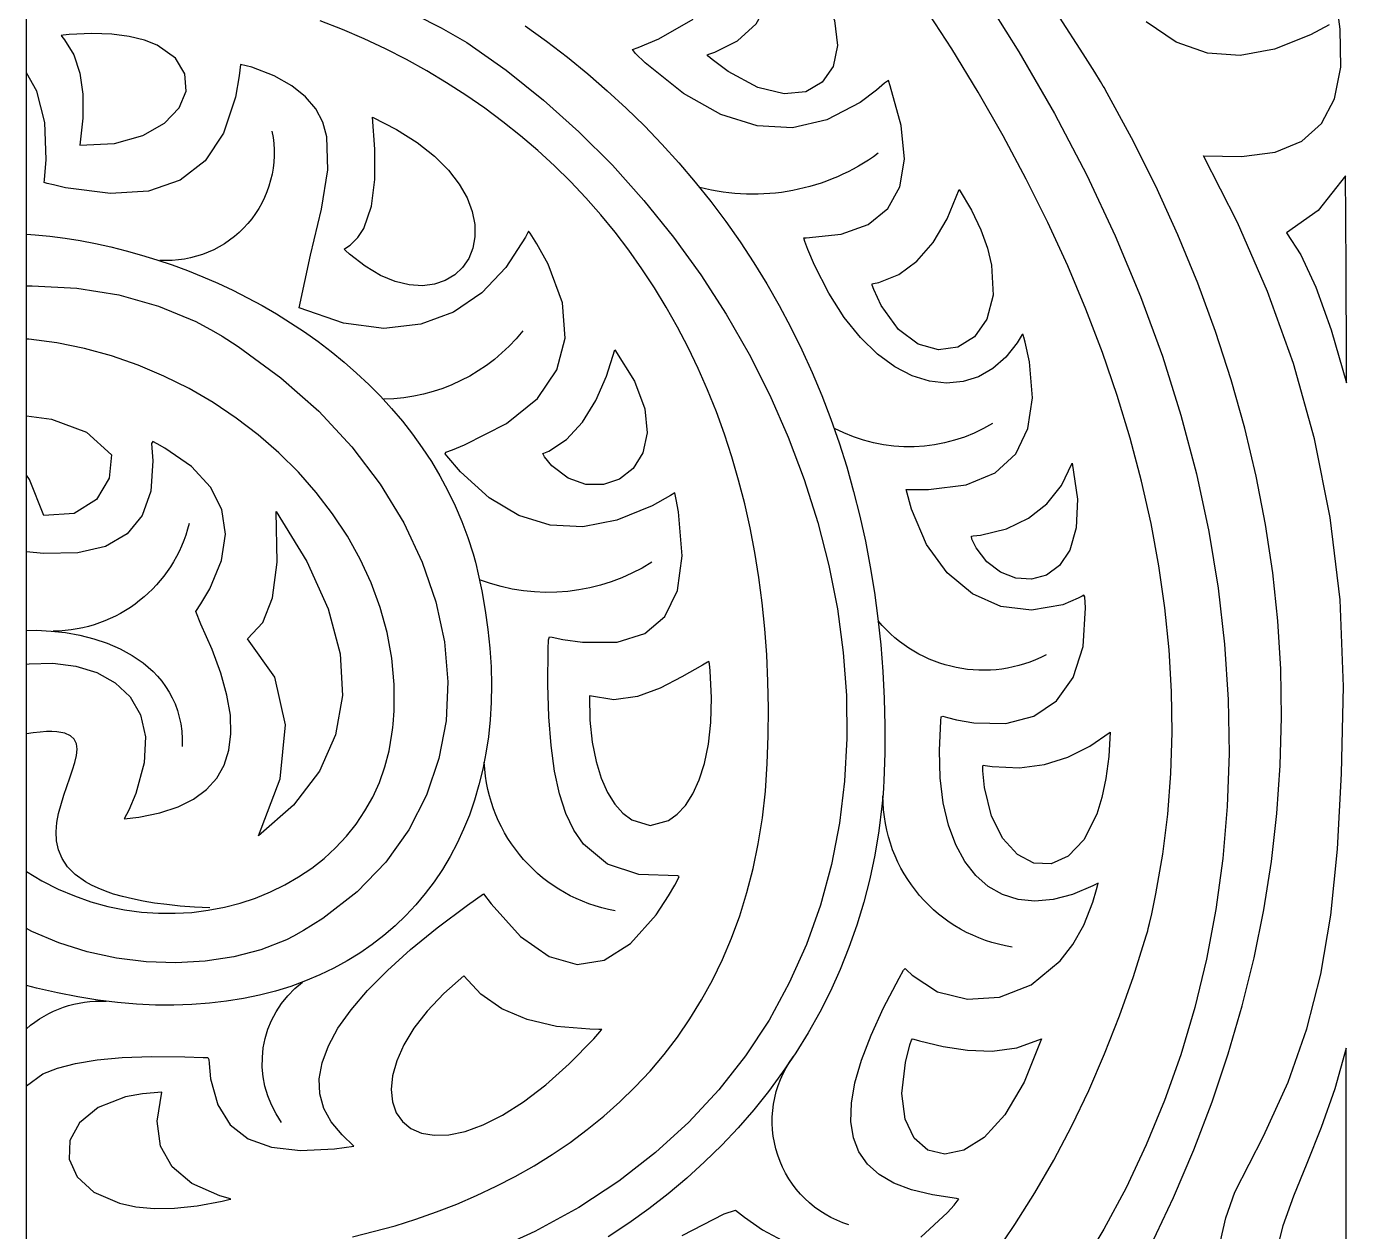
# Model space of a CAD drawing. Header units: inches. Extents: x 249 to 1192, y -18 to 440.
# Drawn here: x 634.7993 to 635.26, y 181.5949 to 182.0154 of the extents above; entities that cross this region are included whole.
import ezdxf

# ---------------------------------------------------------------- set-up
doc = ezdxf.new("R2010")
doc.units = ezdxf.units.IN
doc.header["$MEASUREMENT"] = 0
doc.layers.add('DINDING', color=6, linetype='Continuous', lineweight=0)
doc.layers.add('KACA', color=141, linetype='Continuous', lineweight=30)
doc.layers.add('KOLOM', color=5, linetype='Continuous')

# ---------------------------------------------------------------- blocks, each defined once
blk = doc.blocks.new('ampak samping')
at = {"layer": 'KACA'}
for points in [[(635.13195, 182.02823), (635.14566, 182.00653), (635.15811, 181.98496), (635.1693, 181.96354), (635.17928, 181.94229), (635.18807, 181.92122), (635.19569, 181.90036), (635.20219, 181.87973), (635.20758, 181.85934), (635.21189, 181.83921), (635.21516, 181.81936), (635.2174, 181.79982), (635.21866, 181.78059), (635.21896, 181.7617), (635.21832, 181.74318), (635.21678, 181.72503), (635.21436, 181.70727), (635.21109, 181.68994), (635.207, 181.67303), (635.20212, 181.65658), (635.19648, 181.6406), (635.1901, 181.62512), (635.18302, 181.61014), (635.17526, 181.5957), (635.16685, 181.5818)], [(635.13195, 182.02823), (635.14566, 182.00653), (635.15811, 181.98496), (635.1693, 181.96354), (635.17928, 181.94229), (635.18807, 181.92122), (635.19569, 181.90036), (635.20219, 181.87973), (635.20758, 181.85934), (635.21189, 181.83921), (635.21516, 181.81936), (635.2174, 181.79982), (635.21866, 181.78059), (635.21896, 181.7617), (635.21832, 181.74318), (635.21678, 181.72503), (635.21436, 181.70727), (635.21109, 181.68994), (635.207, 181.67303), (635.20212, 181.65658), (635.19648, 181.6406), (635.1901, 181.62512), (635.18302, 181.61014), (635.17526, 181.5957), (635.16685, 181.5818)], [(635.19172, 181.59004), (635.19956, 181.60675), (635.20666, 181.62348), (635.21302, 181.64021), (635.21864, 181.65695), (635.22353, 181.67369), (635.22767, 181.69045), (635.23107, 181.70721), (635.23374, 181.72398), (635.23566, 181.74076), (635.23685, 181.75755), (635.23729, 181.77434), (635.237, 181.79115), (635.23596, 181.80796), (635.23419, 181.82478), (635.23168, 181.8416), (635.22843, 181.85844), (635.22443, 181.87528), (635.2197, 181.89213), (635.21423, 181.90899), (635.20802, 181.92585), (635.20107, 181.94273), (635.19338, 181.95961), (635.18495, 181.9765), (635.17579, 181.99339), (635.17549, 181.99392), (635.17509, 181.99458), (635.17409, 181.9962), (635.17209, 181.99943), (635.16805, 182.00585), (635.15984, 182.01862)], [(635.19172, 181.59004), (635.19956, 181.60675), (635.20666, 181.62348), (635.21302, 181.64021), (635.21864, 181.65695), (635.22353, 181.67369), (635.22767, 181.69045), (635.23107, 181.70721), (635.23374, 181.72398), (635.23566, 181.74076), (635.23685, 181.75755), (635.23729, 181.77434), (635.237, 181.79115), (635.23596, 181.80796), (635.23419, 181.82478), (635.23168, 181.8416), (635.22843, 181.85844), (635.22443, 181.87528), (635.2197, 181.89213), (635.21423, 181.90899), (635.20802, 181.92585), (635.20107, 181.94273), (635.19338, 181.95961), (635.18495, 181.9765), (635.17579, 181.99339), (635.17549, 181.99392), (635.17509, 181.99458), (635.17409, 181.9962), (635.17209, 181.99943), (635.16805, 182.00585), (635.15984, 182.01862)], [(635.21595, 181.59152), (635.21779, 181.59973), (635.22103, 181.60865), (635.23098, 181.62816), (635.23954, 181.64709), (635.24612, 181.66564), (635.25101, 181.68474), (635.25447, 181.70533), (635.25677, 181.72834), (635.25819, 181.75473), (635.25892, 181.78512), (635.25771, 181.8153), (635.25427, 181.84407), (635.24877, 181.87153), (635.24141, 181.89777), (635.23239, 181.9229), (635.22188, 181.94703), (635.21008, 181.97024), (635.22336, 181.97003), (635.23504, 181.9715), (635.24434, 181.97535), (635.25126, 181.98156), (635.25581, 181.99016), (635.25798, 182.00113), (635.25778, 182.01447), (635.25723, 182.01793)], [(635.25391, 182.01593), (635.24738, 182.01243), (635.23483, 182.00745), (635.22288, 182.00528), (635.21147, 182.00606), (635.20053, 182.00992), (635.19, 182.017)], [(635.21595, 181.59152), (635.21779, 181.59973), (635.22103, 181.60865), (635.23098, 181.62816), (635.23954, 181.64709), (635.24612, 181.66564), (635.25101, 181.68474), (635.25447, 181.70533), (635.25677, 181.72834), (635.25819, 181.75473), (635.25892, 181.78512), (635.25771, 181.8153), (635.25427, 181.84407), (635.24877, 181.87153), (635.24141, 181.89777), (635.23239, 181.9229), (635.22188, 181.94703), (635.21008, 181.97024), (635.22336, 181.97003), (635.23504, 181.9715), (635.24434, 181.97535), (635.25126, 181.98156), (635.25581, 181.99016), (635.25798, 182.00113), (635.25778, 182.01447), (635.25723, 182.01793)], [(635.25391, 182.01593), (635.24738, 182.01243), (635.23483, 182.00745), (635.22288, 182.00528), (635.21147, 182.00606), (635.20053, 182.00992), (635.19, 182.017)], [(635.13698, 181.58669), (635.14423, 181.59732), (635.15117, 181.60837), (635.15778, 181.61986), (635.16406, 181.63179), (635.16999, 181.64415), (635.17556, 181.65696), (635.18077, 181.67022), (635.18561, 181.68392), (635.19006, 181.69807), (635.19057, 181.69981), (635.19078, 181.70067), (635.19118, 181.70238), (635.19197, 181.7058), (635.19341, 181.71269), (635.19581, 181.72656), (635.19755, 181.74058), (635.19863, 181.75473), (635.19907, 181.769), (635.19887, 181.78339), (635.19804, 181.79789), (635.19657, 181.81248), (635.19447, 181.82717), (635.19175, 181.84194), (635.18842, 181.85678), (635.18447, 181.87169), (635.17992, 181.88666), (635.17476, 181.90168), (635.169, 181.91674), (635.16266, 181.93184), (635.15572, 181.94696), (635.1482, 181.9621), (635.14011, 181.97725), (635.13144, 181.9924), (635.1222, 182.00755), (635.1124, 182.02268)], [(635.13698, 181.58669), (635.14423, 181.59732), (635.15117, 181.60837), (635.15778, 181.61986), (635.16406, 181.63179), (635.16999, 181.64415), (635.17556, 181.65696), (635.18077, 181.67022), (635.18561, 181.68392), (635.19006, 181.69807), (635.19057, 181.69981), (635.19078, 181.70067), (635.19118, 181.70238), (635.19197, 181.7058), (635.19341, 181.71269), (635.19581, 181.72656), (635.19755, 181.74058), (635.19863, 181.75473), (635.19907, 181.769), (635.19887, 181.78339), (635.19804, 181.79789), (635.19657, 181.81248), (635.19447, 181.82717), (635.19175, 181.84194), (635.18842, 181.85678), (635.18447, 181.87169), (635.17992, 181.88666), (635.17476, 181.90168), (635.169, 181.91674), (635.16266, 181.93184), (635.15572, 181.94696), (635.1482, 181.9621), (635.14011, 181.97725), (635.13144, 181.9924), (635.1222, 182.00755), (635.1124, 182.02268)], [(635.02819, 181.59355), (635.04275, 181.60104), (635.0467, 181.60239), (635.04991, 181.59991), (635.05623, 181.5955), (635.06842, 181.58896)], [(635.11144, 181.59299), (635.12076, 181.60155), (635.123, 181.60416), (635.1241, 181.60553), (635.12465, 181.60624), (635.12388, 181.60648), (635.1155, 181.60769), (635.1082, 181.60947), (635.10199, 181.61183), (635.09685, 181.61481), (635.09279, 181.61842), (635.0898, 181.62269), (635.08788, 181.62763), (635.08701, 181.63329), (635.0872, 181.63967), (635.08845, 181.6468), (635.09074, 181.65471), (635.09407, 181.66342), (635.09845, 181.67295), (635.10386, 181.68333), (635.10537, 181.68606), (635.10601, 181.68667), (635.10646, 181.68618), (635.10835, 181.68431), (635.11727, 181.67861), (635.12773, 181.67596), (635.1389, 181.67667), (635.14993, 181.68102), (635.15999, 181.68932), (635.1644, 181.69504), (635.16825, 181.70186), (635.17144, 181.70981), (635.17276, 181.71422), (635.17331, 181.7165), (635.17147, 181.71555), (635.16436, 181.71255), (635.15761, 181.71078), (635.15125, 181.7102), (635.14533, 181.71078), (635.13989, 181.71248), (635.13495, 181.71528), (635.13057, 181.71913), (635.12677, 181.72402), (635.1236, 181.7299), (635.12108, 181.73675), (635.11927, 181.74452), (635.1182, 181.7532), (635.1179, 181.76274), (635.11842, 181.77312), (635.11854, 181.77447), (635.11911, 181.77479), (635.1207, 181.77431), (635.12384, 181.77349), (635.12991, 181.77236), (635.14111, 181.77218), (635.1508, 181.77477), (635.15871, 181.78012), (635.16454, 181.78822), (635.16801, 181.79904), (635.16883, 181.81259), (635.16859, 181.8164), (635.16834, 181.81701), (635.16767, 181.81664), (635.16633, 181.81592), (635.16092, 181.81363), (635.15002, 181.81168), (635.13938, 181.81303), (635.12944, 181.81747), (635.12063, 181.82475), (635.11338, 181.83464), (635.10811, 181.84691), (635.10636, 181.85387), (635.11405, 181.85377), (635.12729, 181.85543), (635.1374, 181.85966), (635.14453, 181.86628), (635.14879, 181.87506), (635.15033, 181.88582), (635.14928, 181.89834), (635.14782, 181.90519), (635.14736, 181.90697), (635.14711, 181.90786), (635.14678, 181.90791), (635.14505, 181.905), (635.14109, 181.89996), (635.13656, 181.89601), (635.13155, 181.89318), (635.12614, 181.89148), (635.12042, 181.89096), (635.11448, 181.89163), (635.10842, 181.89352), (635.10232, 181.89667), (635.09626, 181.90109), (635.09035, 181.90682), (635.08466, 181.91387), (635.07928, 181.92229), (635.07432, 181.93209), (635.07201, 181.93752), (635.07091, 181.94037), (635.07055, 181.94164), (635.0714, 181.94165), (635.08358, 181.94295), (635.0931, 181.94633), (635.09995, 181.95181), (635.10415, 181.95938), (635.10568, 181.96904), (635.10455, 181.98079), (635.10076, 181.99464), (635.1001, 181.99651), (635.09879, 181.99561), (635.09597, 181.99315), (635.09027, 181.98886), (635.07862, 181.98279), (635.06662, 181.98007), (635.05429, 181.98071), (635.04162, 181.98469), (635.02861, 181.99202), (635.01526, 182.00271), (635.01187, 182.0059), (635.01084, 182.00739), (635.01278, 182.00809), (635.02003, 182.01108), (635.03194, 182.01798)], [(635.02819, 181.59355), (635.04275, 181.60104), (635.0467, 181.60239), (635.04991, 181.59991), (635.05623, 181.5955), (635.06842, 181.58896)], [(635.11144, 181.59299), (635.12076, 181.60155), (635.123, 181.60416), (635.1241, 181.60553), (635.12465, 181.60624), (635.12388, 181.60648), (635.1155, 181.60769), (635.1082, 181.60947), (635.10199, 181.61183), (635.09685, 181.61481), (635.09279, 181.61842), (635.0898, 181.62269), (635.08788, 181.62763), (635.08701, 181.63329), (635.0872, 181.63967), (635.08845, 181.6468), (635.09074, 181.65471), (635.09407, 181.66342), (635.09845, 181.67295), (635.10386, 181.68333), (635.10537, 181.68606), (635.10601, 181.68667), (635.10646, 181.68618), (635.10835, 181.68431), (635.11727, 181.67861), (635.12773, 181.67596), (635.1389, 181.67667), (635.14993, 181.68102), (635.15999, 181.68932), (635.1644, 181.69504), (635.16825, 181.70186), (635.17144, 181.70981), (635.17276, 181.71422), (635.17331, 181.7165), (635.17147, 181.71555), (635.16436, 181.71255), (635.15761, 181.71078), (635.15125, 181.7102), (635.14533, 181.71078), (635.13989, 181.71248), (635.13495, 181.71528), (635.13057, 181.71913), (635.12677, 181.72402), (635.1236, 181.7299), (635.12108, 181.73675), (635.11927, 181.74452), (635.1182, 181.7532), (635.1179, 181.76274), (635.11842, 181.77312), (635.11854, 181.77447), (635.11911, 181.77479), (635.1207, 181.77431), (635.12384, 181.77349), (635.12991, 181.77236), (635.14111, 181.77218), (635.1508, 181.77477), (635.15871, 181.78012), (635.16454, 181.78822), (635.16801, 181.79904), (635.16883, 181.81259), (635.16859, 181.8164), (635.16834, 181.81701), (635.16767, 181.81664), (635.16633, 181.81592), (635.16092, 181.81363), (635.15002, 181.81168), (635.13938, 181.81303), (635.12944, 181.81747), (635.12063, 181.82475), (635.11338, 181.83464), (635.10811, 181.84691), (635.10636, 181.85387), (635.11405, 181.85377), (635.12729, 181.85543), (635.1374, 181.85966), (635.14453, 181.86628), (635.14879, 181.87506), (635.15033, 181.88582), (635.14928, 181.89834), (635.14782, 181.90519), (635.14736, 181.90697), (635.14711, 181.90786), (635.14678, 181.90791), (635.14505, 181.905), (635.14109, 181.89996), (635.13656, 181.89601), (635.13155, 181.89318), (635.12614, 181.89148), (635.12042, 181.89096), (635.11448, 181.89163), (635.10842, 181.89352), (635.10232, 181.89667), (635.09626, 181.90109), (635.09035, 181.90682), (635.08466, 181.91387), (635.07928, 181.92229), (635.07432, 181.93209), (635.07201, 181.93752), (635.07091, 181.94037), (635.07055, 181.94164), (635.0714, 181.94165), (635.08358, 181.94295), (635.0931, 181.94633), (635.09995, 181.95181), (635.10415, 181.95938), (635.10568, 181.96904), (635.10455, 181.98079), (635.10076, 181.99464), (635.1001, 181.99651), (635.09879, 181.99561), (635.09597, 181.99315), (635.09027, 181.98886), (635.07862, 181.98279), (635.06662, 181.98007), (635.05429, 181.98071), (635.04162, 181.98469), (635.02861, 181.99202), (635.01526, 182.00271), (635.01187, 182.0059), (635.01084, 182.00739), (635.01278, 182.00809), (635.02003, 182.01108), (635.03194, 182.01798)], [(634.97337, 182.01564), (634.98086, 182.01022), (634.98813, 182.00463), (634.99518, 181.99888), (635.002, 181.99297), (635.00859, 181.98691), (635.01497, 181.98068), (635.02111, 181.97431), (635.02703, 181.96778), (635.03272, 181.9611), (635.03818, 181.95427), (635.04341, 181.9473), (635.04841, 181.94019), (635.05318, 181.93293), (635.05771, 181.92554), (635.06202, 181.91801), (635.06609, 181.91035), (635.06992, 181.90256), (635.07353, 181.89464), (635.07689, 181.88659), (635.08002, 181.87842), (635.08291, 181.87012), (635.08557, 181.8617), (635.08798, 181.85317), (635.09016, 181.84452), (635.09209, 181.83576), (635.09378, 181.82688), (635.09523, 181.8179), (635.09644, 181.80881), (635.09741, 181.79961), (635.09813, 181.79032), (635.0986, 181.78092), (635.09883, 181.77143), (635.09881, 181.76184), (635.09855, 181.75215), (635.09843, 181.74979), (635.09827, 181.74761), (635.09787, 181.74328), (635.09682, 181.73471), (635.09541, 181.72629), (635.09365, 181.718), (635.09155, 181.70986), (635.08912, 181.70187), (635.08635, 181.69403), (635.08327, 181.68635), (635.07986, 181.67883), (635.07615, 181.67148), (635.07213, 181.6643), (635.06781, 181.6573), (635.0632, 181.65047), (635.05831, 181.64383), (635.05313, 181.63738), (635.04768, 181.63112), (635.04196, 181.62505), (635.03598, 181.61919), (635.02974, 181.61353), (635.02326, 181.60808), (635.01653, 181.60284), (635.00956, 181.59782), (635.00236, 181.59302)], [(634.97337, 182.01564), (634.98086, 182.01022), (634.98813, 182.00463), (634.99518, 181.99888), (635.002, 181.99297), (635.00859, 181.98691), (635.01497, 181.98068), (635.02111, 181.97431), (635.02703, 181.96778), (635.03272, 181.9611), (635.03818, 181.95427), (635.04341, 181.9473), (635.04841, 181.94019), (635.05318, 181.93293), (635.05771, 181.92554), (635.06202, 181.91801), (635.06609, 181.91035), (635.06992, 181.90256), (635.07353, 181.89464), (635.07689, 181.88659), (635.08002, 181.87842), (635.08291, 181.87012), (635.08557, 181.8617), (635.08798, 181.85317), (635.09016, 181.84452), (635.09209, 181.83576), (635.09378, 181.82688), (635.09523, 181.8179), (635.09644, 181.80881), (635.09741, 181.79961), (635.09813, 181.79032), (635.0986, 181.78092), (635.09883, 181.77143), (635.09881, 181.76184), (635.09855, 181.75215), (635.09843, 181.74979), (635.09827, 181.74761), (635.09787, 181.74328), (635.09682, 181.73471), (635.09541, 181.72629), (635.09365, 181.718), (635.09155, 181.70986), (635.08912, 181.70187), (635.08635, 181.69403), (635.08327, 181.68635), (635.07986, 181.67883), (635.07615, 181.67148), (635.07213, 181.6643), (635.06781, 181.6573), (635.0632, 181.65047), (635.05831, 181.64383), (635.05313, 181.63738), (635.04768, 181.63112), (635.04196, 181.62505), (635.03598, 181.61919), (635.02974, 181.61353), (635.02326, 181.60808), (635.01653, 181.60284), (635.00956, 181.59782), (635.00236, 181.59302)], [(634.9264, 182.02389), (634.94405, 182.01496), (634.95306, 182.00979), (634.96672, 182.0001), (634.97974, 181.98969), (634.99211, 181.97862), (635.00381, 181.96693), (635.01481, 181.95468), (635.0251, 181.94191), (635.03466, 181.92867), (635.04346, 181.91502), (635.05149, 181.90101), (635.05873, 181.88668), (635.06515, 181.8721), (635.07074, 181.8573), (635.07547, 181.84234), (635.07933, 181.82727), (635.0823, 181.81214), (635.08436, 181.797), (635.08548, 181.78191), (635.08565, 181.7669), (635.08484, 181.75204), (635.08305, 181.73737), (635.08024, 181.72295), (635.0764, 181.70882), (635.0715, 181.69504), (635.06553, 181.68165), (635.05847, 181.66871), (635.0503, 181.65627), (635.04099, 181.64438), (635.03053, 181.63308), (635.0189, 181.62244), (635.00608, 181.61249), (634.99204, 181.6033), (634.97678, 181.5949), (634.96026, 181.58736)], [(634.9264, 182.02389), (634.94405, 182.01496), (634.95306, 182.00979), (634.96672, 182.0001), (634.97974, 181.98969), (634.99211, 181.97862), (635.00381, 181.96693), (635.01481, 181.95468), (635.0251, 181.94191), (635.03466, 181.92867), (635.04346, 181.91502), (635.05149, 181.90101), (635.05873, 181.88668), (635.06515, 181.8721), (635.07074, 181.8573), (635.07547, 181.84234), (635.07933, 181.82727), (635.0823, 181.81214), (635.08436, 181.797), (635.08548, 181.78191), (635.08565, 181.7669), (635.08484, 181.75204), (635.08305, 181.73737), (635.08024, 181.72295), (635.0764, 181.70882), (635.0715, 181.69504), (635.06553, 181.68165), (635.05847, 181.66871), (635.0503, 181.65627), (635.04099, 181.64438), (635.03053, 181.63308), (635.0189, 181.62244), (635.00608, 181.61249), (634.99204, 181.6033), (634.97678, 181.5949), (634.96026, 181.58736)], [(634.91318, 181.59307), (634.92796, 181.59696), (634.93523, 181.59924), (634.9424, 181.60175), (634.94947, 181.6045), (634.95643, 181.60748), (634.96325, 181.61069), (634.96993, 181.61415), (634.97647, 181.61785), (634.98283, 181.62181), (634.98902, 181.62601), (634.99503, 181.63047), (635.00084, 181.63519), (635.00643, 181.64017), (635.0118, 181.64541), (635.01694, 181.65092), (635.02184, 181.65671), (635.02647, 181.66277), (635.03084, 181.66911), (635.03493, 181.67573), (635.03873, 181.68263), (635.04222, 181.68982), (635.04539, 181.69731), (635.04824, 181.70509), (635.05075, 181.71316), (635.05291, 181.72154), (635.05471, 181.73023), (635.05614, 181.73922), (635.05718, 181.74852), (635.05782, 181.7582), (635.05817, 181.76787), (635.05826, 181.77742), (635.05809, 181.78683), (635.05768, 181.79611), (635.05701, 181.80525), (635.05609, 181.81425), (635.05492, 181.82311), (635.05352, 181.83183), (635.05187, 181.84039), (635.04998, 181.84881), (635.04785, 181.85707), (635.04549, 181.86519), (635.0429, 181.87314), (635.04007, 181.88094), (635.03702, 181.88857), (635.03375, 181.89604), (635.03025, 181.90335), (635.02653, 181.91048), (635.0226, 181.91745), (635.01845, 181.92424), (635.01408, 181.93086), (635.00951, 181.9373), (635.00472, 181.94357), (634.99973, 181.94965), (634.99454, 181.95554), (634.98915, 181.96125), (634.98355, 181.96677), (634.97777, 181.97209), (634.97178, 181.97722), (634.96561, 181.98216), (634.95924, 181.9869), (634.95269, 181.99144), (634.94596, 181.99577), (634.93904, 181.9999), (634.93194, 182.00382), (634.92467, 182.00753), (634.91722, 182.01102), (634.90959, 182.0143), (634.9018, 182.01737)], [(634.91318, 181.59307), (634.92796, 181.59696), (634.93523, 181.59924), (634.9424, 181.60175), (634.94947, 181.6045), (634.95643, 181.60748), (634.96325, 181.61069), (634.96993, 181.61415), (634.97647, 181.61785), (634.98283, 181.62181), (634.98902, 181.62601), (634.99503, 181.63047), (635.00084, 181.63519), (635.00643, 181.64017), (635.0118, 181.64541), (635.01694, 181.65092), (635.02184, 181.65671), (635.02647, 181.66277), (635.03084, 181.66911), (635.03493, 181.67573), (635.03873, 181.68263), (635.04222, 181.68982), (635.04539, 181.69731), (635.04824, 181.70509), (635.05075, 181.71316), (635.05291, 181.72154), (635.05471, 181.73023), (635.05614, 181.73922), (635.05718, 181.74852), (635.05782, 181.7582), (635.05817, 181.76787), (635.05826, 181.77742), (635.05809, 181.78683), (635.05768, 181.79611), (635.05701, 181.80525), (635.05609, 181.81425), (635.05492, 181.82311), (635.05352, 181.83183), (635.05187, 181.84039), (635.04998, 181.84881), (635.04785, 181.85707), (635.04549, 181.86519), (635.0429, 181.87314), (635.04007, 181.88094), (635.03702, 181.88857), (635.03375, 181.89604), (635.03025, 181.90335), (635.02653, 181.91048), (635.0226, 181.91745), (635.01845, 181.92424), (635.01408, 181.93086), (635.00951, 181.9373), (635.00472, 181.94357), (634.99973, 181.94965), (634.99454, 181.95554), (634.98915, 181.96125), (634.98355, 181.96677), (634.97777, 181.97209), (634.97178, 181.97722), (634.96561, 181.98216), (634.95924, 181.9869), (634.95269, 181.99144), (634.94596, 181.99577), (634.93904, 181.9999), (634.93194, 182.00382), (634.92467, 182.00753), (634.91722, 182.01102), (634.90959, 182.0143), (634.9018, 182.01737)], [(634.79934, 181.64573), (634.80504, 181.64991), (634.81019, 181.65196), (634.81648, 181.6536), (634.82398, 181.65482), (634.83278, 181.65562), (634.84297, 181.65597), (634.85463, 181.65589), (634.86103, 181.65568), (634.8627, 181.65561), (634.86302, 181.655), (634.86308, 181.65356), (634.86362, 181.64816), (634.86611, 181.63907), (634.87049, 181.63214), (634.87675, 181.62726), (634.8849, 181.62432), (634.89494, 181.62321), (634.90688, 181.62382), (634.91355, 181.62474), (634.90947, 181.6287), (634.90571, 181.63316), (634.90313, 181.63789), (634.90174, 181.64292), (634.90154, 181.64822), (634.90252, 181.65382), (634.9047, 181.65969), (634.90806, 181.66585), (634.91261, 181.6723), (634.91835, 181.67902), (634.92528, 181.68604), (634.9334, 181.69334), (634.9427, 181.70092), (634.9532, 181.70878), (634.95884, 181.71272), (634.96146, 181.70922), (634.97174, 181.69791), (634.98175, 181.69087), (634.99149, 181.68811), (635.00095, 181.68962), (635.01014, 181.6954), (635.01904, 181.70546), (635.02339, 181.71209), (635.02554, 181.71581), (635.02661, 181.71777), (635.02715, 181.71877), (635.02668, 181.71905), (635.01306, 181.71947), (635.00213, 181.72305), (634.99371, 181.73008), (634.99038, 181.73497), (634.98761, 181.74082), (634.98537, 181.74767), (634.98365, 181.75555), (634.98242, 181.7645), (634.98165, 181.77455), (634.98132, 181.78573), (634.98141, 181.79808), (634.9815, 181.80136), (634.98182, 181.80246), (634.98276, 181.80225), (634.98646, 181.80149), (634.9934, 181.8005), (635.0055, 181.80061), (635.01511, 181.80359), (635.02215, 181.80954), (635.02651, 181.81853), (635.0281, 181.83067), (635.02683, 181.84603), (635.02605, 181.85039), (635.0256, 181.85265), (635.02404, 181.85177), (635.01769, 181.84816), (635.00534, 181.84307), (634.99348, 181.84079), (634.98209, 181.84135), (634.97118, 181.84473), (634.96075, 181.85093), (634.95079, 181.85996), (634.946, 181.86554), (634.9454, 181.86628), (634.94574, 181.86685), (634.94797, 181.86767), (634.95224, 181.86937), (634.96689, 181.8769), (634.97763, 181.88561), (634.98445, 181.89552), (634.98736, 181.90662), (634.98635, 181.91891), (634.98142, 181.93239), (634.97749, 181.93958), (634.97516, 181.94328), (634.97458, 181.94396), (634.97422, 181.94324), (634.97348, 181.94182), (634.96665, 181.93126), (634.95824, 181.92243), (634.94831, 181.91571), (634.93692, 181.91146), (634.92411, 181.91005), (634.90996, 181.91186), (634.89451, 181.91725), (634.89851, 181.93561), (634.90226, 181.95162), (634.90449, 181.96531), (634.90418, 181.97691), (634.90276, 181.98198), (634.90034, 181.98661), (634.89677, 181.99082), (634.89195, 181.99465), (634.88575, 181.9981), (634.87803, 182.00122), (634.87399, 182.00212), (634.87359, 181.99815), (634.87235, 181.99076), (634.86817, 181.97817), (634.86171, 181.96851), (634.85296, 181.96178), (634.84194, 181.95796), (634.82863, 181.95707), (634.81303, 181.95911), (634.80878, 181.96008), (634.8066, 181.96063), (634.80551, 181.96093), (634.80563, 181.96186), (634.80628, 181.96901), (634.80581, 181.98188), (634.803, 181.99282), (634.79934, 181.9992)], [(634.79934, 181.64573), (634.80504, 181.64991), (634.81019, 181.65196), (634.81648, 181.6536), (634.82398, 181.65482), (634.83278, 181.65562), (634.84297, 181.65597), (634.85463, 181.65589), (634.86103, 181.65568), (634.8627, 181.65561), (634.86302, 181.655), (634.86308, 181.65356), (634.86362, 181.64816), (634.86611, 181.63907), (634.87049, 181.63214), (634.87675, 181.62726), (634.8849, 181.62432), (634.89494, 181.62321), (634.90688, 181.62382), (634.91355, 181.62474), (634.90947, 181.6287), (634.90571, 181.63316), (634.90313, 181.63789), (634.90174, 181.64292), (634.90154, 181.64822), (634.90252, 181.65382), (634.9047, 181.65969), (634.90806, 181.66585), (634.91261, 181.6723), (634.91835, 181.67902), (634.92528, 181.68604), (634.9334, 181.69334), (634.9427, 181.70092), (634.9532, 181.70878), (634.95884, 181.71272), (634.96146, 181.70922), (634.97174, 181.69791), (634.98175, 181.69087), (634.99149, 181.68811), (635.00095, 181.68962), (635.01014, 181.6954), (635.01904, 181.70546), (635.02339, 181.71209), (635.02554, 181.71581), (635.02661, 181.71777), (635.02715, 181.71877), (635.02668, 181.71905), (635.01306, 181.71947), (635.00213, 181.72305), (634.99371, 181.73008), (634.99038, 181.73497), (634.98761, 181.74082), (634.98537, 181.74767), (634.98365, 181.75555), (634.98242, 181.7645), (634.98165, 181.77455), (634.98132, 181.78573), (634.98141, 181.79808), (634.9815, 181.80136), (634.98182, 181.80246), (634.98276, 181.80225), (634.98646, 181.80149), (634.9934, 181.8005), (635.0055, 181.80061), (635.01511, 181.80359), (635.02215, 181.80954), (635.02651, 181.81853), (635.0281, 181.83067), (635.02683, 181.84603), (635.02605, 181.85039), (635.0256, 181.85265), (635.02404, 181.85177), (635.01769, 181.84816), (635.00534, 181.84307), (634.99348, 181.84079), (634.98209, 181.84135), (634.97118, 181.84473), (634.96075, 181.85093), (634.95079, 181.85996), (634.946, 181.86554), (634.9454, 181.86628), (634.94574, 181.86685), (634.94797, 181.86767), (634.95224, 181.86937), (634.96689, 181.8769), (634.97763, 181.88561), (634.98445, 181.89552), (634.98736, 181.90662), (634.98635, 181.91891), (634.98142, 181.93239), (634.97749, 181.93958), (634.97516, 181.94328), (634.97458, 181.94396), (634.97422, 181.94324), (634.97348, 181.94182), (634.96665, 181.93126), (634.95824, 181.92243), (634.94831, 181.91571), (634.93692, 181.91146), (634.92411, 181.91005), (634.90996, 181.91186), (634.89451, 181.91725), (634.89851, 181.93561), (634.90226, 181.95162), (634.90449, 181.96531), (634.90418, 181.97691), (634.90276, 181.98198), (634.90034, 181.98661), (634.89677, 181.99082), (634.89195, 181.99465), (634.88575, 181.9981), (634.87803, 182.00122), (634.87399, 182.00212), (634.87359, 181.99815), (634.87235, 181.99076), (634.86817, 181.97817), (634.86171, 181.96851), (634.85296, 181.96178), (634.84194, 181.95796), (634.82863, 181.95707), (634.81303, 181.95911), (634.80878, 181.96008), (634.8066, 181.96063), (634.80551, 181.96093), (634.80563, 181.96186), (634.80628, 181.96901), (634.80581, 181.98188), (634.803, 181.99282), (634.79934, 181.9992)], [(634.79934, 181.94293), (634.80237, 181.94272), (634.80757, 181.94219), (634.81282, 181.9415), (634.81811, 181.94065), (634.82344, 181.93964), (634.82879, 181.93846), (634.83415, 181.93713), (634.83952, 181.93563), (634.84489, 181.93398), (634.85024, 181.93216), (634.85558, 181.93019), (634.86088, 181.92806), (634.86614, 181.92578), (634.87135, 181.92334), (634.87651, 181.92074), (634.8816, 181.91799), (634.88661, 181.91508), (634.89153, 181.91202), (634.89636, 181.90881), (634.90109, 181.90544), (634.90571, 181.90193), (634.9102, 181.89826), (634.91456, 181.89444), (634.91878, 181.89047), (634.92286, 181.88636), (634.92677, 181.88209), (634.93052, 181.87767), (634.93409, 181.87311), (634.93747, 181.86841), (634.94066, 181.86355), (634.94365, 181.85855), (634.94642, 181.85341), (634.94897, 181.84812), (634.95129, 181.84269), (634.95337, 181.83711), (634.95519, 181.83139), (634.95601, 181.82848), (634.9564, 181.82701), (634.95679, 181.82535), (634.95826, 181.81845), (634.95946, 181.81166), (634.96038, 181.80499), (634.96105, 181.79843), (634.96145, 181.792), (634.96159, 181.78569), (634.96149, 181.77952), (634.96113, 181.77347), (634.96052, 181.76757), (634.95967, 181.76181), (634.95858, 181.75619), (634.95726, 181.75072), (634.9557, 181.74541), (634.95391, 181.74025), (634.95189, 181.73526), (634.94965, 181.73043), (634.94719, 181.72576), (634.94451, 181.72128), (634.94162, 181.71697), (634.93852, 181.71284), (634.93522, 181.70889), (634.93171, 181.70513), (634.928, 181.70157), (634.9241, 181.6982), (634.92001, 181.69504), (634.91572, 181.69207), (634.91125, 181.68932), (634.9066, 181.68678), (634.90177, 181.68445), (634.89676, 181.68234), (634.89158, 181.68046), (634.88623, 181.67881), (634.88072, 181.67739), (634.87505, 181.6762), (634.86921, 181.67525), (634.86322, 181.67455), (634.85708, 181.67409), (634.8508, 181.67389), (634.84436, 181.67394), (634.83779, 181.67425), (634.83108, 181.67482), (634.82423, 181.67566), (634.81725, 181.67677), (634.81015, 181.67815), (634.80292, 181.67982), (634.79934, 181.68076)], [(634.79934, 181.94293), (634.80237, 181.94272), (634.80757, 181.94219), (634.81282, 181.9415), (634.81811, 181.94065), (634.82344, 181.93964), (634.82879, 181.93846), (634.83415, 181.93713), (634.83952, 181.93563), (634.84489, 181.93398), (634.85024, 181.93216), (634.85558, 181.93019), (634.86088, 181.92806), (634.86614, 181.92578), (634.87135, 181.92334), (634.87651, 181.92074), (634.8816, 181.91799), (634.88661, 181.91508), (634.89153, 181.91202), (634.89636, 181.90881), (634.90109, 181.90544), (634.90571, 181.90193), (634.9102, 181.89826), (634.91456, 181.89444), (634.91878, 181.89047), (634.92286, 181.88636), (634.92677, 181.88209), (634.93052, 181.87767), (634.93409, 181.87311), (634.93747, 181.86841), (634.94066, 181.86355), (634.94365, 181.85855), (634.94642, 181.85341), (634.94897, 181.84812), (634.95129, 181.84269), (634.95337, 181.83711), (634.95519, 181.83139), (634.95601, 181.82848), (634.9564, 181.82701), (634.95679, 181.82535), (634.95826, 181.81845), (634.95946, 181.81166), (634.96038, 181.80499), (634.96105, 181.79843), (634.96145, 181.792), (634.96159, 181.78569), (634.96149, 181.77952), (634.96113, 181.77347), (634.96052, 181.76757), (634.95967, 181.76181), (634.95858, 181.75619), (634.95726, 181.75072), (634.9557, 181.74541), (634.95391, 181.74025), (634.95189, 181.73526), (634.94965, 181.73043), (634.94719, 181.72576), (634.94451, 181.72128), (634.94162, 181.71697), (634.93852, 181.71284), (634.93522, 181.70889), (634.93171, 181.70513), (634.928, 181.70157), (634.9241, 181.6982), (634.92001, 181.69504), (634.91572, 181.69207), (634.91125, 181.68932), (634.9066, 181.68678), (634.90177, 181.68445), (634.89676, 181.68234), (634.89158, 181.68046), (634.88623, 181.67881), (634.88072, 181.67739), (634.87505, 181.6762), (634.86921, 181.67525), (634.86322, 181.67455), (634.85708, 181.67409), (634.8508, 181.67389), (634.84436, 181.67394), (634.83779, 181.67425), (634.83108, 181.67482), (634.82423, 181.67566), (634.81725, 181.67677), (634.81015, 181.67815), (634.80292, 181.67982), (634.79934, 181.68076)], [(634.79934, 181.92486), (634.80132, 181.92492), (634.81692, 181.92403), (634.83162, 181.92169), (634.84545, 181.91784), (634.85843, 181.91242), (634.86461, 181.9091), (634.86763, 181.90729), (634.86929, 181.90624), (634.87325, 181.90367), (634.8881, 181.89282), (634.90132, 181.88112), (634.91288, 181.86869), (634.92278, 181.85569), (634.93098, 181.84225), (634.93746, 181.8285), (634.94221, 181.81457), (634.94518, 181.80062), (634.94637, 181.78676), (634.94575, 181.77315), (634.9433, 181.75991), (634.93899, 181.74718), (634.9328, 181.7351), (634.92472, 181.72381), (634.9147, 181.71344), (634.90275, 181.70413), (634.89603, 181.69991), (634.89248, 181.69792), (634.89007, 181.69672), (634.88118, 181.69326), (634.87169, 181.69078), (634.86175, 181.68926), (634.85152, 181.68869), (634.84113, 181.68906), (634.83076, 181.69035), (634.82055, 181.69256), (634.81065, 181.69566), (634.80123, 181.69966), (634.79934, 181.7007)], [(634.79934, 181.92486), (634.80132, 181.92492), (634.81692, 181.92403), (634.83162, 181.92169), (634.84545, 181.91784), (634.85843, 181.91242), (634.86461, 181.9091), (634.86763, 181.90729), (634.86929, 181.90624), (634.87325, 181.90367), (634.8881, 181.89282), (634.90132, 181.88112), (634.91288, 181.86869), (634.92278, 181.85569), (634.93098, 181.84225), (634.93746, 181.8285), (634.94221, 181.81457), (634.94518, 181.80062), (634.94637, 181.78676), (634.94575, 181.77315), (634.9433, 181.75991), (634.93899, 181.74718), (634.9328, 181.7351), (634.92472, 181.72381), (634.9147, 181.71344), (634.90275, 181.70413), (634.89603, 181.69991), (634.89248, 181.69792), (634.89007, 181.69672), (634.88118, 181.69326), (634.87169, 181.69078), (634.86175, 181.68926), (634.85152, 181.68869), (634.84113, 181.68906), (634.83076, 181.69035), (634.82055, 181.69256), (634.81065, 181.69566), (634.80123, 181.69966), (634.79934, 181.7007)], [(634.79934, 181.72054), (634.80477, 181.71729), (634.81037, 181.71443), (634.81608, 181.712), (634.82187, 181.70998), (634.82772, 181.70838), (634.8336, 181.70719), (634.8395, 181.70639), (634.84539, 181.70598), (634.85125, 181.70595), (634.85705, 181.70629), (634.86278, 181.70701), (634.86841, 181.70809), (634.87393, 181.70952), (634.87929, 181.71129), (634.8845, 181.71341), (634.88951, 181.71586), (634.89432, 181.71863), (634.89889, 181.72172), (634.90321, 181.72512), (634.90725, 181.72882), (634.91099, 181.73282), (634.91441, 181.73711), (634.91748, 181.74168), (634.92019, 181.74652), (634.92251, 181.75163), (634.92441, 181.757), (634.92588, 181.76262), (634.9269, 181.76849), (634.92708, 181.76999), (634.92717, 181.77082), (634.92729, 181.77198), (634.92764, 181.77662), (634.92768, 181.78583), (634.92686, 181.79492), (634.92523, 181.80387), (634.92282, 181.81263), (634.91968, 181.8212), (634.91583, 181.82952), (634.91133, 181.83758), (634.9062, 181.84535), (634.90049, 181.8528), (634.89423, 181.85989), (634.88746, 181.8666), (634.88023, 181.8729), (634.87256, 181.87876), (634.86449, 181.88415), (634.85608, 181.88904), (634.84734, 181.89341), (634.83833, 181.89721), (634.82907, 181.90043), (634.81962, 181.90303), (634.81, 181.90499), (634.80025, 181.90627), (634.79934, 181.90632)], [(634.79934, 181.72054), (634.80477, 181.71729), (634.81037, 181.71443), (634.81608, 181.712), (634.82187, 181.70998), (634.82772, 181.70838), (634.8336, 181.70719), (634.8395, 181.70639), (634.84539, 181.70598), (634.85125, 181.70595), (634.85705, 181.70629), (634.86278, 181.70701), (634.86841, 181.70809), (634.87393, 181.70952), (634.87929, 181.71129), (634.8845, 181.71341), (634.88951, 181.71586), (634.89432, 181.71863), (634.89889, 181.72172), (634.90321, 181.72512), (634.90725, 181.72882), (634.91099, 181.73282), (634.91441, 181.73711), (634.91748, 181.74168), (634.92019, 181.74652), (634.92251, 181.75163), (634.92441, 181.757), (634.92588, 181.76262), (634.9269, 181.76849), (634.92708, 181.76999), (634.92717, 181.77082), (634.92729, 181.77198), (634.92764, 181.77662), (634.92768, 181.78583), (634.92686, 181.79492), (634.92523, 181.80387), (634.92282, 181.81263), (634.91968, 181.8212), (634.91583, 181.82952), (634.91133, 181.83758), (634.9062, 181.84535), (634.90049, 181.8528), (634.89423, 181.85989), (634.88746, 181.8666), (634.88023, 181.8729), (634.87256, 181.87876), (634.86449, 181.88415), (634.85608, 181.88904), (634.84734, 181.89341), (634.83833, 181.89721), (634.82907, 181.90043), (634.81962, 181.90303), (634.81, 181.90499), (634.80025, 181.90627), (634.79934, 181.90632)], [(634.79934, 181.87954), (634.80814, 181.87838), (634.82033, 181.87384), (634.82899, 181.86596), (634.82825, 181.85781), (634.82375, 181.85037), (634.81596, 181.84542), (634.80537, 181.84474), (634.80038, 181.85733), (634.79934, 181.85887)], [(634.79934, 181.87954), (634.80814, 181.87838), (634.82033, 181.87384), (634.82899, 181.86596), (634.82825, 181.85781), (634.82375, 181.85037), (634.81596, 181.84542), (634.80537, 181.84474), (634.80038, 181.85733), (634.79934, 181.85887)], [(634.8335, 181.73894), (634.83856, 181.73947), (634.84588, 181.74096), (634.85226, 181.74307), (634.8577, 181.74579), (634.86219, 181.74912), (634.86573, 181.75307), (634.86834, 181.75764), (634.87, 181.76282), (634.87072, 181.76862), (634.8705, 181.77504), (634.86933, 181.78207), (634.86722, 181.78971), (634.86416, 181.79797), (634.86016, 181.80685), (634.85848, 181.8112), (634.86025, 181.81388), (634.8633, 181.81911), (634.86738, 181.82905), (634.86878, 181.83829), (634.86751, 181.84683), (634.86357, 181.85468), (634.85695, 181.86184), (634.84766, 181.86829), (634.84492, 181.8698), (634.84349, 181.87053), (634.84305, 181.86983), (634.84351, 181.86379), (634.84274, 181.85325), (634.83973, 181.84477), (634.83448, 181.83835), (634.827, 181.83399), (634.81728, 181.8317), (634.80532, 181.83146), (634.79934, 181.83203)], [(634.8335, 181.73894), (634.83856, 181.73947), (634.84588, 181.74096), (634.85226, 181.74307), (634.8577, 181.74579), (634.86219, 181.74912), (634.86573, 181.75307), (634.86834, 181.75764), (634.87, 181.76282), (634.87072, 181.76862), (634.8705, 181.77504), (634.86933, 181.78207), (634.86722, 181.78971), (634.86416, 181.79797), (634.86016, 181.80685), (634.85848, 181.8112), (634.86025, 181.81388), (634.8633, 181.81911), (634.86738, 181.82905), (634.86878, 181.83829), (634.86751, 181.84683), (634.86357, 181.85468), (634.85695, 181.86184), (634.84766, 181.86829), (634.84492, 181.8698), (634.84349, 181.87053), (634.84305, 181.86983), (634.84351, 181.86379), (634.84274, 181.85325), (634.83973, 181.84477), (634.83448, 181.83835), (634.827, 181.83399), (634.81728, 181.8317), (634.80532, 181.83146), (634.79934, 181.83203)], [(634.79934, 181.80465), (634.8029, 181.8047), (634.80798, 181.80444), (634.81303, 181.80387), (634.81801, 181.80296), (634.82287, 181.80173), (634.82755, 181.80015), (634.83201, 181.79822), (634.83619, 181.79594), (634.84005, 181.7933), (634.84353, 181.79029), (634.84511, 181.78864), (634.84658, 181.7869), (634.84793, 181.78507), (634.84916, 181.78314), (634.85026, 181.78111), (634.85122, 181.77899), (634.85203, 181.77677), (634.85269, 181.77444), (634.8532, 181.77202), (634.85354, 181.7695), (634.85372, 181.76687), (634.85372, 181.76415)], [(634.79934, 181.80465), (634.8029, 181.8047), (634.80798, 181.80444), (634.81303, 181.80387), (634.81801, 181.80296), (634.82287, 181.80173), (634.82755, 181.80015), (634.83201, 181.79822), (634.83619, 181.79594), (634.84005, 181.7933), (634.84353, 181.79029), (634.84511, 181.78864), (634.84658, 181.7869), (634.84793, 181.78507), (634.84916, 181.78314), (634.85026, 181.78111), (634.85122, 181.77899), (634.85203, 181.77677), (634.85269, 181.77444), (634.8532, 181.77202), (634.85354, 181.7695), (634.85372, 181.76687), (634.85372, 181.76415)], [(634.79934, 181.79288), (634.80035, 181.79305), (634.8086, 181.79324), (634.81655, 181.79222), (634.8239, 181.78995), (634.83032, 181.78638), (634.83551, 181.78149), (634.83913, 181.77522), (634.84089, 181.76754), (634.84046, 181.75841), (634.83753, 181.74779), (634.83503, 181.7419), (634.8335, 181.73894)], [(634.79934, 181.79288), (634.80035, 181.79305), (634.8086, 181.79324), (634.81655, 181.79222), (634.8239, 181.78995), (634.83032, 181.78638), (634.83551, 181.78149), (634.83913, 181.77522), (634.84089, 181.76754), (634.84046, 181.75841), (634.83753, 181.74779), (634.83503, 181.7419), (634.8335, 181.73894)], [(634.86332, 181.70782), (634.85799, 181.70811), (634.853, 181.70849), (634.84836, 181.70897), (634.84404, 181.70954), (634.84003, 181.71021), (634.83633, 181.71095), (634.83292, 181.71178), (634.82979, 181.71268), (634.82694, 181.71366), (634.82435, 181.7147), (634.82201, 181.71581), (634.81992, 181.71698), (634.8164, 181.71949), (634.81373, 181.7222), (634.8118, 181.72507), (634.81055, 181.72807), (634.80988, 181.73118), (634.80972, 181.73436), (634.80996, 181.73758), (634.81054, 181.74081), (634.81236, 181.74717), (634.8145, 181.75318), (634.81548, 181.75598), (634.81628, 181.7586), (634.81682, 181.76101), (634.81702, 181.76318), (634.81679, 181.76508), (634.81606, 181.76667), (634.81472, 181.76792), (634.81271, 181.7688), (634.80993, 181.76929), (634.80823, 181.76937), (634.8063, 181.76934), (634.80415, 181.7692), (634.80175, 181.76893), (634.79934, 181.76858)], [(634.86332, 181.70782), (634.85799, 181.70811), (634.853, 181.70849), (634.84836, 181.70897), (634.84404, 181.70954), (634.84003, 181.71021), (634.83633, 181.71095), (634.83292, 181.71178), (634.82979, 181.71268), (634.82694, 181.71366), (634.82435, 181.7147), (634.82201, 181.71581), (634.81992, 181.71698), (634.8164, 181.71949), (634.81373, 181.7222), (634.8118, 181.72507), (634.81055, 181.72807), (634.80988, 181.73118), (634.80972, 181.73436), (634.80996, 181.73758), (634.81054, 181.74081), (634.81236, 181.74717), (634.8145, 181.75318), (634.81548, 181.75598), (634.81628, 181.7586), (634.81682, 181.76101), (634.81702, 181.76318), (634.81679, 181.76508), (634.81606, 181.76667), (634.81472, 181.76792), (634.81271, 181.7688), (634.80993, 181.76929), (634.80823, 181.76937), (634.8063, 181.76934), (634.80415, 181.7692), (634.80175, 181.76893), (634.79934, 181.76858)], [(635.25983, 181.59227), (635.25983, 181.60451), (635.25983, 181.62989), (635.25983, 181.64122), (635.25983, 181.65044), (635.25983, 181.65397), (635.25983, 181.65663), (635.25983, 181.65831), (635.25983, 181.6589), (635.25983, 181.6589), (635.25585, 181.6447), (635.25109, 181.63126), (635.2461, 181.61871), (635.24145, 181.6072), (635.23768, 181.59685), (635.23535, 181.58783)], [(635.25983, 181.59227), (635.25983, 181.60451), (635.25983, 181.62989), (635.25983, 181.64122), (635.25983, 181.65044), (635.25983, 181.65397), (635.25983, 181.65663), (635.25983, 181.65831), (635.25983, 181.6589), (635.25983, 181.6589), (635.25585, 181.6447), (635.25109, 181.63126), (635.2461, 181.61871), (635.24145, 181.6072), (635.23768, 181.59685), (635.23535, 181.58783)]]:
    blk.add_lwpolyline(points, dxfattribs=at)
for points in [[(635.06056, 182.04824), (635.07065, 182.03759), (635.07747, 182.0272), (635.08127, 182.01744), (635.08231, 182.00872), (635.08081, 182.00142), (635.07705, 181.99592), (635.07126, 181.9926), (635.06368, 181.99187), (635.05458, 181.99409), (635.0442, 181.99967), (635.0386, 182.00383), (635.03717, 182.00502), (635.03687, 182.00549), (635.03742, 182.00566), (635.03956, 182.00641), (635.04746, 182.01041), (635.05393, 182.0163), (635.05856, 182.02437), (635.06091, 182.03491), (635.06056, 182.04824)], [(635.06056, 182.04824), (635.07065, 182.03759), (635.07747, 182.0272), (635.08127, 182.01744), (635.08231, 182.00872), (635.08081, 182.00142), (635.07705, 181.99592), (635.07126, 181.9926), (635.06368, 181.99187), (635.05458, 181.99409), (635.0442, 181.99967), (635.0386, 182.00383), (635.03717, 182.00502), (635.03687, 182.00549), (635.03742, 182.00566), (635.03956, 182.00641), (635.04746, 182.01041), (635.05393, 182.0163), (635.05856, 182.02437), (635.06091, 182.03491), (635.06056, 182.04824)], [(634.81802, 181.97392), (634.83007, 181.97458), (634.83996, 181.97732), (634.84752, 181.98161), (634.85259, 181.98696), (634.85503, 181.99286), (634.85467, 181.99881), (634.85135, 182.00429), (634.84493, 182.00881), (634.8405, 182.01055), (634.83524, 182.01186), (634.82912, 182.01267), (634.82213, 182.01293), (634.81424, 182.01256), (634.81213, 182.01236), (634.81143, 182.01227), (634.8115, 182.0122), (634.81174, 182.01192), (634.81269, 182.01076), (634.81584, 182.00546), (634.81795, 181.99914), (634.81902, 181.99177), (634.81904, 181.98336), (634.81802, 181.97392)], [(634.81802, 181.97392), (634.83007, 181.97458), (634.83996, 181.97732), (634.84752, 181.98161), (634.85259, 181.98696), (634.85503, 181.99286), (634.85467, 181.99881), (634.85135, 182.00429), (634.84493, 182.00881), (634.8405, 182.01055), (634.83524, 182.01186), (634.82912, 182.01267), (634.82213, 182.01293), (634.81424, 182.01256), (634.81213, 182.01236), (634.81143, 182.01227), (634.8115, 182.0122), (634.81174, 182.01192), (634.81269, 182.01076), (634.81584, 182.00546), (634.81795, 181.99914), (634.81902, 181.99177), (634.81904, 181.98336), (634.81802, 181.97392)], [(634.92008, 181.98375), (634.92853, 181.97943), (634.93573, 181.97487), (634.94172, 181.97013), (634.94658, 181.96529), (634.95036, 181.96041), (634.95312, 181.95557), (634.95492, 181.95084), (634.95581, 181.94629), (634.95586, 181.942), (634.95512, 181.93802), (634.95366, 181.93444), (634.95153, 181.93133), (634.94879, 181.92875), (634.9455, 181.92678), (634.94172, 181.92549), (634.9375, 181.92494), (634.93292, 181.92522), (634.92802, 181.9264), (634.92286, 181.92853), (634.91751, 181.93171), (634.91202, 181.93598), (634.91064, 181.93724), (634.91021, 181.93769), (634.91031, 181.93775), (634.91073, 181.938), (634.91229, 181.93908), (634.91496, 181.9417), (634.91706, 181.94487), (634.91979, 181.95267), (634.92091, 181.96204), (634.92086, 181.97254), (634.92008, 181.98375)], [(634.92008, 181.98375), (634.92853, 181.97943), (634.93573, 181.97487), (634.94172, 181.97013), (634.94658, 181.96529), (634.95036, 181.96041), (634.95312, 181.95557), (634.95492, 181.95084), (634.95581, 181.94629), (634.95586, 181.942), (634.95512, 181.93802), (634.95366, 181.93444), (634.95153, 181.93133), (634.94879, 181.92875), (634.9455, 181.92678), (634.94172, 181.92549), (634.9375, 181.92494), (634.93292, 181.92522), (634.92802, 181.9264), (634.92286, 181.92853), (634.91751, 181.93171), (634.91202, 181.93598), (634.91064, 181.93724), (634.91021, 181.93769), (634.91031, 181.93775), (634.91073, 181.938), (634.91229, 181.93908), (634.91496, 181.9417), (634.91706, 181.94487), (634.91979, 181.95267), (634.92091, 181.96204), (634.92086, 181.97254), (634.92008, 181.98375)], [(635.25962, 181.96324), (635.25009, 181.9512), (635.23901, 181.94334), (635.24405, 181.93569), (635.24923, 181.92442), (635.25454, 181.90953), (635.25998, 181.89102), (635.25996, 181.89412), (635.25992, 181.9023), (635.2598, 181.92713), (635.25967, 181.95196), (635.25963, 181.96014), (635.25962, 181.96324)], [(635.25962, 181.96324), (635.25009, 181.9512), (635.23901, 181.94334), (635.24405, 181.93569), (635.24923, 181.92442), (635.25454, 181.90953), (635.25998, 181.89102), (635.25996, 181.89412), (635.25992, 181.9023), (635.2598, 181.92713), (635.25967, 181.95196), (635.25963, 181.96014), (635.25962, 181.96324)], [(635.12476, 181.95852), (635.12909, 181.9513), (635.13237, 181.94447), (635.1347, 181.93807), (635.13613, 181.93211), (635.13663, 181.92162), (635.13444, 181.91323), (635.13016, 181.90712), (635.12436, 181.90351), (635.11762, 181.90259), (635.11053, 181.90457), (635.10366, 181.90966), (635.09761, 181.91806), (635.09507, 181.92356), (635.09449, 181.92507), (635.09447, 181.92562), (635.09494, 181.9257), (635.0968, 181.92609), (635.10379, 181.92885), (635.11008, 181.93347), (635.11568, 181.93995), (635.12057, 181.9483), (635.12476, 181.95852)], [(635.12476, 181.95852), (635.12909, 181.9513), (635.13237, 181.94447), (635.1347, 181.93807), (635.13613, 181.93211), (635.13663, 181.92162), (635.13444, 181.91323), (635.13016, 181.90712), (635.12436, 181.90351), (635.11762, 181.90259), (635.11053, 181.90457), (635.10366, 181.90966), (635.09761, 181.91806), (635.09507, 181.92356), (635.09449, 181.92507), (635.09447, 181.92562), (635.09494, 181.9257), (635.0968, 181.92609), (635.10379, 181.92885), (635.11008, 181.93347), (635.11568, 181.93995), (635.12057, 181.9483), (635.12476, 181.95852)], [(635.0046, 181.90252), (635.01147, 181.89165), (635.01509, 181.88195), (635.01592, 181.87354), (635.01443, 181.86657), (635.01108, 181.86115), (635.00634, 181.85743), (635.00066, 181.85554), (634.99451, 181.8556), (634.98836, 181.85776), (634.98267, 181.86213), (634.98015, 181.8652), (634.9795, 181.8664), (634.97993, 181.86654), (634.98159, 181.86722), (634.98782, 181.87132), (634.99332, 181.87734), (634.99801, 181.88484), (635.0018, 181.89338), (635.0046, 181.90252)], [(635.0046, 181.90252), (635.01147, 181.89165), (635.01509, 181.88195), (635.01592, 181.87354), (635.01443, 181.86657), (635.01108, 181.86115), (635.00634, 181.85743), (635.00066, 181.85554), (634.99451, 181.8556), (634.98836, 181.85776), (634.98267, 181.86213), (634.98015, 181.8652), (634.9795, 181.8664), (634.97993, 181.86654), (634.98159, 181.86722), (634.98782, 181.87132), (634.99332, 181.87734), (634.99801, 181.88484), (635.0018, 181.89338), (635.0046, 181.90252)], [(635.16428, 181.86303), (635.16606, 181.85045), (635.16566, 181.84039), (635.16346, 181.83271), (635.15986, 181.82727), (635.15524, 181.82392), (635.15001, 181.82252), (635.14454, 181.82292), (635.13924, 181.82499), (635.1345, 181.82857), (635.1307, 181.83352), (635.12927, 181.83647), (635.12909, 181.83753), (635.12972, 181.8376), (635.1322, 181.83794), (635.14126, 181.84015), (635.149, 181.84377), (635.15542, 181.84878), (635.16051, 181.85521), (635.16428, 181.86303)], [(635.16428, 181.86303), (635.16606, 181.85045), (635.16566, 181.84039), (635.16346, 181.83271), (635.15986, 181.82727), (635.15524, 181.82392), (635.15001, 181.82252), (635.14454, 181.82292), (635.13924, 181.82499), (635.1345, 181.82857), (635.1307, 181.83352), (635.12927, 181.83647), (635.12909, 181.83753), (635.12972, 181.8376), (635.1322, 181.83794), (635.14126, 181.84015), (635.149, 181.84377), (635.15542, 181.84878), (635.16051, 181.85521), (635.16428, 181.86303)], [(634.88034, 181.73294), (634.8879, 181.75285), (634.88978, 181.77172), (634.886, 181.78839), (634.87654, 181.80171), (634.88183, 181.80743), (634.88525, 181.81598), (634.8868, 181.82852), (634.88649, 181.8462), (634.8972, 181.82869), (634.90464, 181.81213), (634.90879, 181.79654), (634.90966, 181.7819), (634.90725, 181.76822), (634.90156, 181.7555), (634.89259, 181.74374), (634.88034, 181.73294)], [(634.88034, 181.73294), (634.8879, 181.75285), (634.88978, 181.77172), (634.886, 181.78839), (634.87654, 181.80171), (634.88183, 181.80743), (634.88525, 181.81598), (634.8868, 181.82852), (634.88649, 181.8462), (634.8972, 181.82869), (634.90464, 181.81213), (634.90879, 181.79654), (634.90966, 181.7819), (634.90725, 181.76822), (634.90156, 181.7555), (634.89259, 181.74374), (634.88034, 181.73294)], [(634.9958, 181.78182), (634.99597, 181.77331), (634.99676, 181.76568), (634.99809, 181.75894), (634.9999, 181.75308), (635.00211, 181.74811), (635.00467, 181.74403), (635.0075, 181.74084), (635.01054, 181.73855), (635.01695, 181.73664), (635.02338, 181.73832), (635.02643, 181.7405), (635.02927, 181.74359), (635.03185, 181.74758), (635.03409, 181.75247), (635.03592, 181.75826), (635.03729, 181.76497), (635.03811, 181.77257), (635.03833, 181.78109), (635.03786, 181.79051), (635.03764, 181.79301), (635.03751, 181.79384), (635.0374, 181.79378), (635.03697, 181.79354), (635.03521, 181.79257), (635.02798, 181.78843), (635.02043, 181.78451), (635.01254, 181.78158), (635.00433, 181.78043), (634.9958, 181.78182)], [(634.9958, 181.78182), (634.99597, 181.77331), (634.99676, 181.76568), (634.99809, 181.75894), (634.9999, 181.75308), (635.00211, 181.74811), (635.00467, 181.74403), (635.0075, 181.74084), (635.01054, 181.73855), (635.01695, 181.73664), (635.02338, 181.73832), (635.02643, 181.7405), (635.02927, 181.74359), (635.03185, 181.74758), (635.03409, 181.75247), (635.03592, 181.75826), (635.03729, 181.76497), (635.03811, 181.77257), (635.03833, 181.78109), (635.03786, 181.79051), (635.03764, 181.79301), (635.03751, 181.79384), (635.0374, 181.79378), (635.03697, 181.79354), (635.03521, 181.79257), (635.02798, 181.78843), (635.02043, 181.78451), (635.01254, 181.78158), (635.00433, 181.78043), (634.9958, 181.78182)], [(635.17745, 181.76919), (635.17696, 181.76064), (635.17599, 181.75303), (635.17459, 181.74634), (635.1728, 181.74055), (635.1683, 181.73154), (635.16288, 181.72583), (635.15694, 181.72321), (635.15089, 181.7235), (635.14513, 181.7265), (635.14006, 181.73203), (635.13609, 181.7399), (635.13361, 181.7499), (635.13307, 181.75565), (635.13301, 181.75716), (635.13321, 181.75763), (635.13384, 181.75751), (635.13632, 181.75713), (635.1458, 181.75669), (635.15459, 181.75787), (635.16275, 181.76048), (635.17034, 181.76432), (635.17745, 181.76919)], [(635.17745, 181.76919), (635.17696, 181.76064), (635.17599, 181.75303), (635.17459, 181.74634), (635.1728, 181.74055), (635.1683, 181.73154), (635.16288, 181.72583), (635.15694, 181.72321), (635.15089, 181.7235), (635.14513, 181.7265), (635.14006, 181.73203), (635.13609, 181.7399), (635.13361, 181.7499), (635.13307, 181.75565), (635.13301, 181.75716), (635.13321, 181.75763), (635.13384, 181.75751), (635.13632, 181.75713), (635.1458, 181.75669), (635.15459, 181.75787), (635.16275, 181.76048), (635.17034, 181.76432), (635.17745, 181.76919)], [(634.95192, 181.68417), (634.94497, 181.67798), (634.9392, 181.67185), (634.93457, 181.66583), (634.93104, 181.66001), (634.92857, 181.65445), (634.92711, 181.64924), (634.92662, 181.64444), (634.92706, 181.64013), (634.92838, 181.63638), (634.93054, 181.63327), (634.93349, 181.63087), (634.9372, 181.62925), (634.94162, 181.62849), (634.9467, 181.62867), (634.95241, 181.62985), (634.95869, 181.63211), (634.96551, 181.63553), (634.97282, 181.64017), (634.98059, 181.64611), (634.98875, 181.65343), (634.99728, 181.6622), (634.99947, 181.66462), (635.00002, 181.66525), (635.00013, 181.66545), (634.99993, 181.66545), (634.99913, 181.66545), (634.99598, 181.66549), (634.98429, 181.66649), (634.97403, 181.66887), (634.96522, 181.6726), (634.95785, 181.6777), (634.95192, 181.68417)], [(634.95192, 181.68417), (634.94497, 181.67798), (634.9392, 181.67185), (634.93457, 181.66583), (634.93104, 181.66001), (634.92857, 181.65445), (634.92711, 181.64924), (634.92662, 181.64444), (634.92706, 181.64013), (634.92838, 181.63638), (634.93054, 181.63327), (634.93349, 181.63087), (634.9372, 181.62925), (634.94162, 181.62849), (634.9467, 181.62867), (634.95241, 181.62985), (634.95869, 181.63211), (634.96551, 181.63553), (634.97282, 181.64017), (634.98059, 181.64611), (634.98875, 181.65343), (634.99728, 181.6622), (634.99947, 181.66462), (635.00002, 181.66525), (635.00013, 181.66545), (634.99993, 181.66545), (634.99913, 181.66545), (634.99598, 181.66549), (634.98429, 181.66649), (634.97403, 181.66887), (634.96522, 181.6726), (634.95785, 181.6777), (634.95192, 181.68417)], [(635.15358, 181.66218), (635.14752, 181.64701), (635.14072, 181.63561), (635.13357, 181.62777), (635.12644, 181.62326), (635.11974, 181.62186), (635.11384, 181.62336), (635.10913, 181.62754), (635.106, 181.63417), (635.10483, 181.64303), (635.10602, 181.65392), (635.10761, 181.66004), (635.10812, 181.66164), (635.10847, 181.66214), (635.10897, 181.66201), (635.111, 181.66148), (635.11927, 181.65953), (635.12773, 181.65817), (635.13631, 181.65786), (635.14495, 181.65904), (635.15358, 181.66218)], [(635.15358, 181.66218), (635.14752, 181.64701), (635.14072, 181.63561), (635.13357, 181.62777), (635.12644, 181.62326), (635.11974, 181.62186), (635.11384, 181.62336), (635.10913, 181.62754), (635.106, 181.63417), (635.10483, 181.64303), (635.10602, 181.65392), (635.10761, 181.66004), (635.10812, 181.66164), (635.10847, 181.66214), (635.10897, 181.66201), (635.111, 181.66148), (635.11927, 181.65953), (635.12773, 181.65817), (635.13631, 181.65786), (635.14495, 181.65904), (635.15358, 181.66218)], [(634.84656, 181.64352), (634.83984, 181.643), (634.8339, 181.64189), (634.82434, 181.63814), (634.81788, 181.63288), (634.81451, 181.62671), (634.81423, 181.62021), (634.81703, 181.61399), (634.8229, 181.60865), (634.83185, 181.60478), (634.83748, 181.60359), (634.84387, 181.60299), (634.85102, 181.60306), (634.85895, 181.60387), (634.86763, 181.60551), (634.86992, 181.60605), (634.87064, 181.60626), (634.87045, 181.60631), (634.8697, 181.60651), (634.86683, 181.60736), (634.85711, 181.61168), (634.85022, 181.61745), (634.84616, 181.62468), (634.84494, 181.63337), (634.84656, 181.64352)], [(634.84656, 181.64352), (634.83984, 181.643), (634.8339, 181.64189), (634.82434, 181.63814), (634.81788, 181.63288), (634.81451, 181.62671), (634.81423, 181.62021), (634.81703, 181.61399), (634.8229, 181.60865), (634.83185, 181.60478), (634.83748, 181.60359), (634.84387, 181.60299), (634.85102, 181.60306), (634.85895, 181.60387), (634.86763, 181.60551), (634.86992, 181.60605), (634.87064, 181.60626), (634.87045, 181.60631), (634.8697, 181.60651), (634.86683, 181.60736), (634.85711, 181.61168), (634.85022, 181.61745), (634.84616, 181.62468), (634.84494, 181.63337), (634.84656, 181.64352)]]:
    blk.add_lwpolyline(points, close=True, dxfattribs=at)
for points in [[(634.88501, 181.97883, -0.494693), (634.84588, 181.93377)], [(634.88501, 181.97883, -0.494693), (634.84588, 181.93377)], [(635.09659, 181.97113, -0.224561), (635.03428, 181.95918)], [(635.09659, 181.97113, -0.224561), (635.03428, 181.95918)], [(634.97251, 181.90913, -0.224242), (634.92406, 181.88533)], [(634.97251, 181.90913, -0.224242), (634.92406, 181.88533)], [(635.13648, 181.87686, -0.263902), (635.08126, 181.87516)], [(635.13648, 181.87686, -0.263902), (635.08126, 181.87516)], [(634.85613, 181.84196, -0.342121), (634.80872, 181.80438)], [(634.85613, 181.84196, -0.342121), (634.80872, 181.80438)], [(635.01756, 181.82841, -0.235087), (634.95748, 181.82227)], [(635.01756, 181.82841, -0.235087), (634.95748, 181.82227)], [(635.1552, 181.79614, -0.354049), (635.09659, 181.808)], [(635.1552, 181.79614, -0.354049), (635.09659, 181.808)], [(635.00478, 181.70687, -0.351709), (634.95909, 181.75865)], [(635.00478, 181.70687, -0.351709), (634.95909, 181.75865)], [(635.14334, 181.69416, -0.370521), (635.09821, 181.74693)], [(635.14334, 181.69416, -0.370521), (635.09821, 181.74693)], [(634.8884, 181.63301, -0.411007), (634.89572, 181.68194)], [(634.8884, 181.63301, -0.411007), (634.89572, 181.68194)], [(634.79934, 181.66566, -0.194814), (634.82714, 181.67527)], [(634.79934, 181.66566, -0.194814), (634.82714, 181.67527)], [(635.08634, 181.59727, -0.515112), (635.06686, 181.65588)], [(635.08634, 181.59727, -0.515112), (635.06686, 181.65588)]]:
    blk.add_lwpolyline(points, format="xyb", dxfattribs=at)
at = {"layer": 'KOLOM'}
blk.add_lwpolyline([(634.79934, 180.06673), (634.79934, 182.36147)], dxfattribs=at)

msp = doc.modelspace()

# ---------------------------------------------------------------- block references
at = {"layer": 'DINDING'}
msp.add_blockref('ampak samping', (0, 0), dxfattribs=at)

doc.saveas('drawing.dxf')
